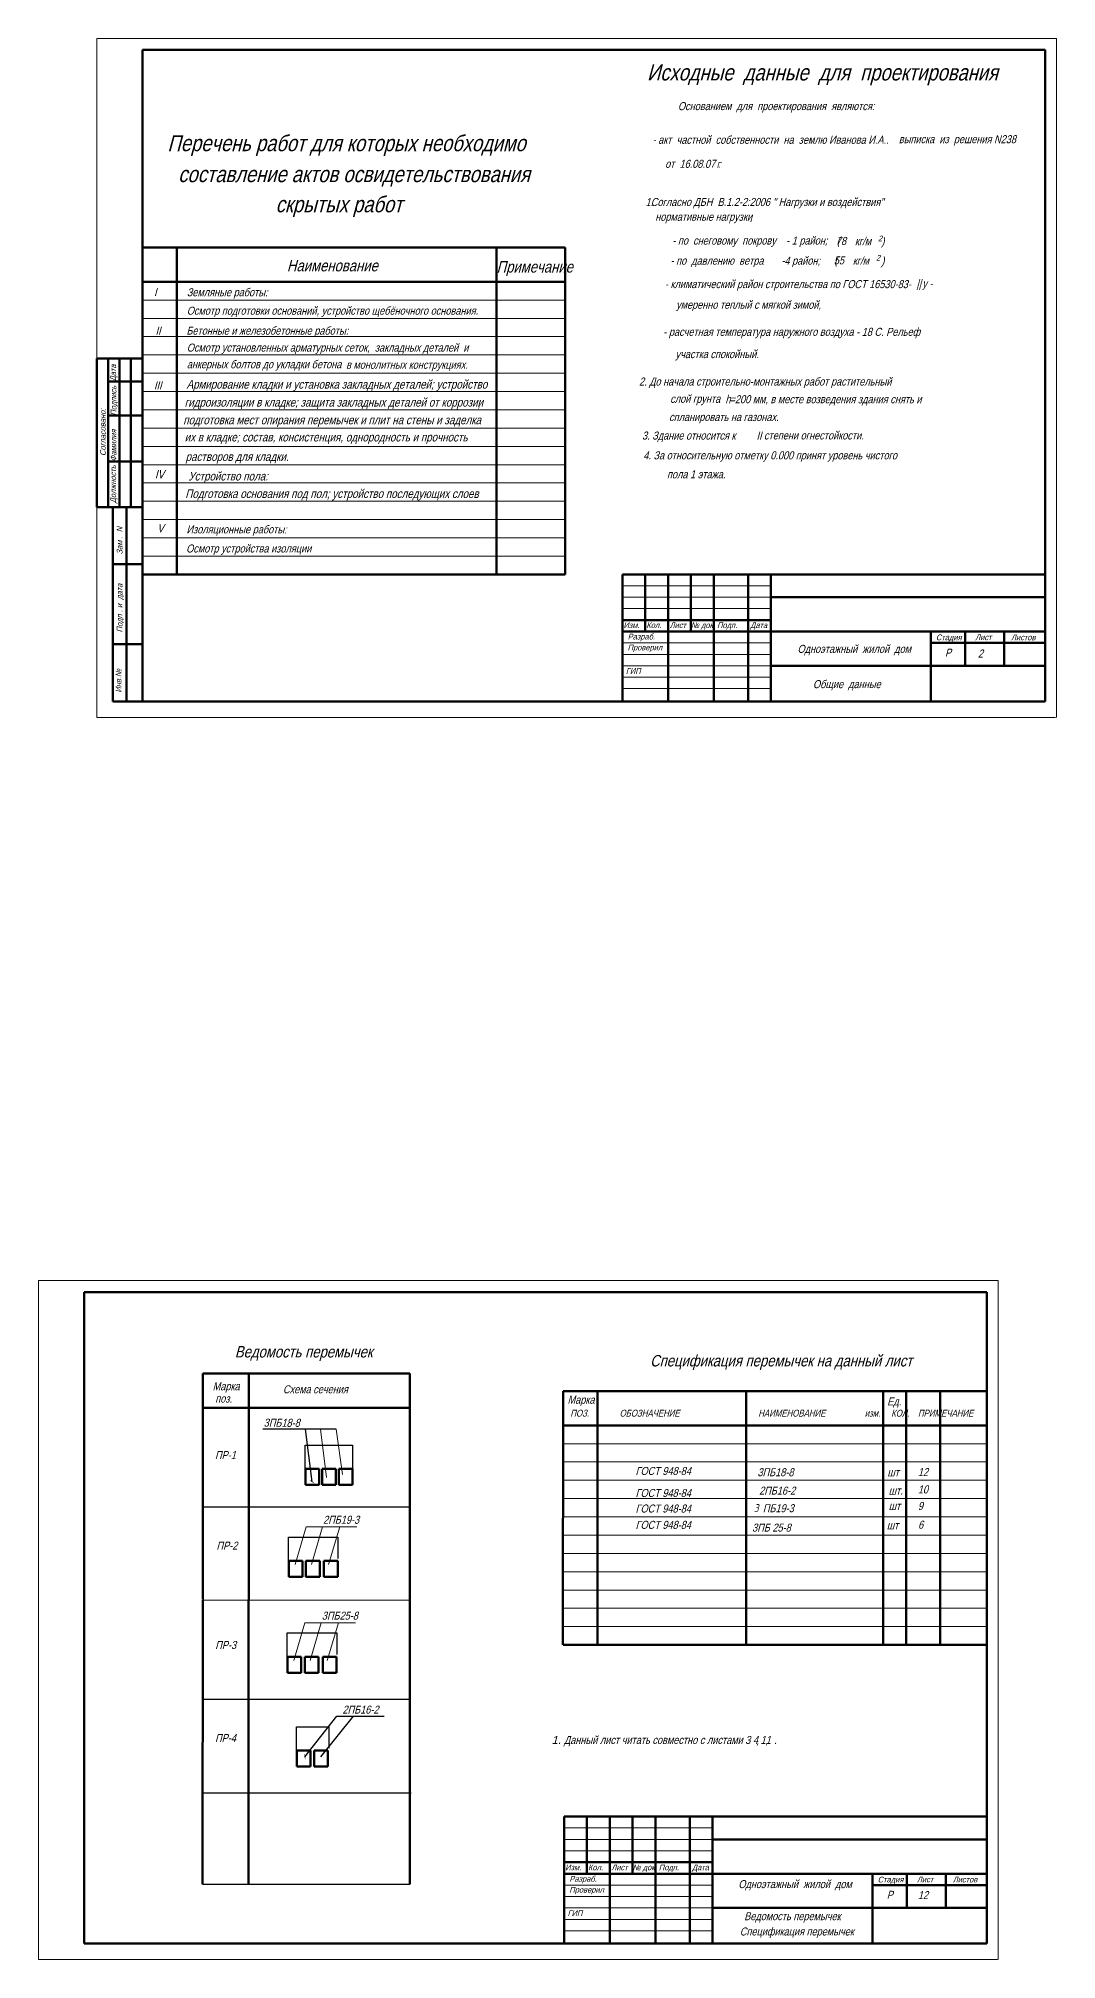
# Model space of a CAD drawing. Header units: millimetres. Extents: x -1570823 to -1042875, y 1331607 to 1425447.
# Drawn here: x -1471994 to -1427444, y 1331762 to 1415800 of the extents above; entities that cross this region are included whole.
import ezdxf
from ezdxf.enums import TextEntityAlignment as Align

# ---------------------------------------------------------------- set-up
doc = ezdxf.new("R2010")
doc.units = ezdxf.units.MM
for name, color, linetype, lineweight in [('линии', 7, 'Continuous', 25), ('проект', 7, 'Continuous', 50), ('Разм.', 7, 'Continuous', 15), ('размер', 7, 'Continuous', 15), ('разрыв', 242, 'РАЗРЫВ', 15), ('стены', 7, 'Continuous', 50), ('существ.', 7, 'Continuous', 15), ('толстая', 7, 'Continuous', 50), ('тонкая', 7, 'Continuous', 15)]:
    doc.layers.add(name, color=color, linetype=linetype, lineweight=lineweight)
doc.styles.get("Standard").update_dxf_attribs({"font": 'ARIALN.TTF', "oblique": 15, "height": 350})
doc.styles.add('гост', font='', dxfattribs={"oblique": 15, "height": 350})
doc.styles.get('гост').set_extended_font_data('GOST type A')
doc.linetypes.add('РАЗРЫВ', pattern='A,40,-0.01,[138,ltypeshp.shx,S=0.6,R=0,X=0,Y=0.25],-2.7,1', length=43.71)
doc.dimstyles.new('50', dxfattribs={"dimtxt": 175, "dimasz": 150, "dimexe": 1.25, "dimexo": 50, "dimgap": 50, "dimtad": 1, "dimdec": 0, "dimrnd": 5, "dimtxsty": 'Standard', "dimblk": 'ARCHTICK', "dimcen": 250, "dimclrd": 256, "dimaunit": 1, "dimadec": 1, "dimazin": 0, "dimtfac": 1, "dimtdec": 0, "dimtmove": 0, "dimatfit": 3, "dimldrblk": 'ARCHTICK', "dimfxl": 1, "dimarcsym": 0})

# ---------------------------------------------------------------- blocks, each defined once
blk = doc.blocks.new('_ArchTick')
at = {"color": 0, "linetype": 'ByBlock', "lineweight": 0, "const_width": 0.15}
blk.add_lwpolyline([(-0.5, -0.5), (0.5, 0.5)], dxfattribs=at)

msp = doc.modelspace()

# ---------------------------------------------------------------- linework, layer by layer
at = {"lineweight": 50}
for p, q in [((-1469444.1, 1395299.7), (-1467444.1, 1395299.7)), ((-1467444.1, 1386800.3), (-1467444.1, 1392300.3))]:
    msp.add_line(p, q, dxfattribs=at)
at = {"lineweight": 0}
for p, q in [((-1446444.1, 1391857.7), (-1439944.1, 1391857.7)), ((-1446444.1, 1391357.7), (-1439944.1, 1391357.7)), ((-1446444.1, 1390857.7), (-1439944.1, 1390857.7)), ((-1446444.1, 1389357.7), (-1439944.1, 1389357.7)), ((-1446444.1, 1388857.7), (-1439944.1, 1388857.7)), ((-1446444.1, 1388357.7), (-1439944.1, 1388357.7)), ((-1446444.1, 1387857.7), (-1439944.1, 1387857.7)), ((-1446444.1, 1387357.7), (-1439944.1, 1387357.7)), ((-1449032.2, 1354328.2), (-1430532.2, 1354328.2)), ((-1449032.2, 1353528.2), (-1430532.2, 1353528.2)), ((-1449032.2, 1352728.2), (-1430532.2, 1352728.2)), ((-1449032.2, 1351928.2), (-1430532.2, 1351928.2)), ((-1449032.2, 1351128.2), (-1430532.2, 1351128.2)), ((-1449032.2, 1350328.2), (-1430532.2, 1350328.2)), ((-1449032.2, 1349528.2), (-1430532.2, 1349528.2)), ((-1449032.2, 1348728.2), (-1430532.2, 1348728.2)), ((-1449032.2, 1347928.2), (-1430532.2, 1347928.2)), ((-1449032.2, 1347128.2), (-1430532.2, 1347128.2)), ((-1449032.2, 1346328.2), (-1430532.2, 1346328.2)), ((-1448993.9, 1337519.7), (-1442493.9, 1337519.7)), ((-1448993.9, 1337019.7), (-1442493.9, 1337019.7)), ((-1448993.9, 1336519.7), (-1442493.9, 1336519.7)), ((-1448993.9, 1335019.7), (-1442493.9, 1335019.7)), ((-1448993.9, 1334519.7), (-1442493.9, 1334519.7)), ((-1448993.9, 1334019.7), (-1442493.9, 1334019.7)), ((-1448993.9, 1333519.7), (-1442493.9, 1333519.7)), ((-1448993.9, 1333019.7), (-1442493.9, 1333019.7))]:
    msp.add_line(p, q, dxfattribs=at)
at = {"lineweight": 15}
msp.add_line((-1446509.6, 1331762.4), (-1471993.9, 1331762.4), dxfattribs=at)
at = {"layer": 'линии'}
for p, q in [((-1458967, 1354962.7), (-1462174.5, 1354962.7)), ((-1460011.9, 1352663.6), (-1460307.2, 1354962.7)), ((-1460325.9, 1353228.2), (-1460325.9, 1354264.3)), ((-1460325.9, 1354264.3), (-1458246, 1354264.3)), ((-1458246, 1354264.3), (-1458245.5, 1353224.4)), ((-1464794.9, 1351567), (-1455736.7, 1351567)), ((-1461055.8, 1349208.9), (-1461055.8, 1350245)), ((-1461055.8, 1350245), (-1458889.7, 1350245)), ((-1458889.7, 1350245), (-1458889.7, 1349306.9)), ((-1461109.9, 1345013), (-1461109.9, 1346049.1)), ((-1461109.9, 1346049.1), (-1458943.8, 1346049.1)), ((-1458943.8, 1346049.1), (-1458943.8, 1345111)), ((-1464801.5, 1343152.2), (-1455743.2, 1343152.2)), ((-1459632.8, 1340634.3), (-1458202.5, 1342414.5)), ((-1460697.4, 1340914.3), (-1460697.4, 1341950.5)), ((-1460697.4, 1341950.5), (-1459282.6, 1341950.5)), ((-1459282.6, 1341950.5), (-1459282.6, 1341012.4)), ((-1464806.2, 1339063), (-1455686.6, 1339063)), ((-1464809.4, 1335063), (-1455742.1, 1335063.2))]:
    msp.add_line(p, q, dxfattribs=at)
at = {"layer": 'проект'}
for p, q in [((-1467444.1, 1386800.3), (-1467444.1, 1415300.3)), ((-1427944.1, 1415300.3), (-1467444.1, 1415300.3)), ((-1427944.1, 1415300.3), (-1427944.1, 1386800.3)), ((-1467444.1, 1406654.4), (-1448944.1, 1406654.4)), ((-1465944.1, 1392354.4), (-1465944.1, 1406654.4)), ((-1451944.1, 1406654.4), (-1451944.1, 1392354.4)), ((-1448944.1, 1406654.4), (-1448944.1, 1392354.4)), ((-1448944.1, 1405154.4), (-1467444.1, 1405154.4)), ((-1448944.1, 1392354.4), (-1467444.1, 1392354.4)), ((-1448944.1, 1392354.4), (-1467444.1, 1392354.4)), ((-1446444.1, 1392357.7), (-1427944.1, 1392357.7)), ((-1446444.1, 1386857.7), (-1446444.1, 1392357.7)), ((-1445444.1, 1389857.7), (-1445444.1, 1392357.7)), ((-1444444.1, 1386857.7), (-1444444.1, 1392357.7)), ((-1443444.1, 1389857.7), (-1443444.1, 1392357.7)), ((-1442444.1, 1386857.7), (-1442444.1, 1392357.7)), ((-1440944.1, 1386857.7), (-1440944.1, 1392357.7)), ((-1439944.1, 1386857.7), (-1439944.1, 1392357.7)), ((-1439944.1, 1391357.7), (-1427944.1, 1391357.7)), ((-1446444.1, 1390357.7), (-1439944.1, 1390357.7)), ((-1446444.1, 1389857.7), (-1439944.1, 1389857.7)), ((-1439944.1, 1389857.7), (-1427944.1, 1389857.7)), ((-1432944.1, 1386857.7), (-1432944.1, 1389857.7)), ((-1432944.1, 1389357.7), (-1427944.1, 1389357.7)), ((-1431444.1, 1388357.7), (-1431444.1, 1389857.7)), ((-1429744.1, 1388357.7), (-1429744.1, 1389857.7)), ((-1439944.1, 1388357.7), (-1427944.1, 1388357.7)), ((-1427944.1, 1386800.3), (-1467444.1, 1386800.3)), ((-1464795.7, 1357392.6), (-1455742.6, 1357392.6)), ((-1464793.1, 1357393.2), (-1464793.1, 1347507.3)), ((-1462793.1, 1357393.2), (-1462793.1, 1347507.3)), ((-1449052.7, 1345535.7), (-1449032.2, 1356628.2)), ((-1449032.2, 1356628.2), (-1430532.2, 1356628.2)), ((-1447532.2, 1345519), (-1447532.2, 1356628.2)), ((-1441032.2, 1345519), (-1441032.2, 1356628.2)), ((-1435032.2, 1345535.7), (-1435032.2, 1356628.2)), ((-1434032.2, 1345521.1), (-1434032.2, 1356628.2)), ((-1432532.2, 1345531.1), (-1432532.2, 1356628.2)), ((-1464795.7, 1355892.6), (-1455742.6, 1355892.6)), ((-1449032.2, 1355128.2), (-1430532.2, 1355128.2)), ((-1464799.7, 1347477.8), (-1464809.4, 1335063)), ((-1462799.7, 1347477.8), (-1462799.7, 1335063)), ((-1449032.2, 1345528.2), (-1430532.2, 1345528.2))]:
    msp.add_line(p, q, dxfattribs=at)
at = {"layer": 'проект', "lineweight": 50}
for p, q in [((-1469444.1, 1395299.7), (-1469444.1, 1401799.7)), ((-1469444.1, 1401799.7), (-1467444.1, 1401799.7)), ((-1468944.1, 1395299.7), (-1468944.1, 1401799.7)), ((-1468444.1, 1395299.7), (-1468444.1, 1401799.7)), ((-1467944.1, 1395299.7), (-1467944.1, 1401799.7)), ((-1468944.1, 1400799.7), (-1467444.1, 1400799.7)), ((-1468944.1, 1399299.7), (-1467444.1, 1399299.7)), ((-1468944.1, 1397299.7), (-1467444.1, 1397299.7)), ((-1468744.1, 1386799.7), (-1468744.1, 1395299.7)), ((-1468144.1, 1386799.7), (-1468144.1, 1395299.7)), ((-1468744.1, 1392799.7), (-1467444.1, 1392799.7)), ((-1468744.1, 1389299.7), (-1467444.1, 1389299.7)), ((-1467444.1, 1386799.7), (-1468744.1, 1386799.7)), ((-1430493.9, 1360962.4), (-1430493.9, 1332462.4)), ((-1448993.9, 1338019.7), (-1430493.9, 1338019.7)), ((-1448993.9, 1332519.7), (-1448993.9, 1338019.7)), ((-1447993.9, 1335519.7), (-1447993.9, 1338019.7)), ((-1446993.9, 1332519.7), (-1446993.9, 1338019.7)), ((-1445993.9, 1335519.7), (-1445993.9, 1338019.7)), ((-1444993.9, 1332519.7), (-1444993.9, 1338019.7)), ((-1443493.9, 1332519.7), (-1443493.9, 1338019.7)), ((-1442493.9, 1332519.7), (-1442493.9, 1338019.7)), ((-1442493.9, 1337019.7), (-1430493.9, 1337019.7)), ((-1448993.9, 1336019.7), (-1442493.9, 1336019.7)), ((-1448993.9, 1335519.7), (-1442493.9, 1335519.7)), ((-1442493.9, 1335519.7), (-1430493.9, 1335519.7)), ((-1435493.9, 1332519.7), (-1435493.9, 1335519.7)), ((-1433993.9, 1334019.7), (-1433993.9, 1335519.7)), ((-1432293.9, 1334019.7), (-1432293.9, 1335519.7)), ((-1435493.9, 1335019.7), (-1430493.9, 1335019.7)), ((-1442493.9, 1334019.7), (-1430493.9, 1334019.7))]:
    msp.add_line(p, q, dxfattribs=at)
at = {"layer": 'проект', "lineweight": 60}
for p, q in [((-1469993.9, 1332462.4), (-1469993.9, 1360962.4)), ((-1430493.9, 1360962.4), (-1469993.9, 1360962.4)), ((-1430493.9, 1332462.4), (-1469993.9, 1332462.4))]:
    msp.add_line(p, q, dxfattribs=at)
at = {"layer": 'проект', "ltscale": 25}
msp.add_line((-1455742.6, 1357392.6), (-1455742.1, 1335063.2), dxfattribs=at)
at = {"layer": 'проект', "lineweight": 15}
msp.add_line((-1464799.7, 1347477.8), (-1455726.2, 1347477.8), dxfattribs=at)
at = {"layer": 'Разм.', "ltscale": 25}
for p, q in [((-1459656.2, 1354962.7), (-1459385.4, 1352853.3)), ((-1458967, 1354962.7), (-1458695.8, 1352985.5))]:
    msp.add_line(p, q, dxfattribs=at)
at = {"layer": 'размер'}
for p, q in [((-1469444.1, 1386100.3), (-1469444.1, 1415800.3)), ((-1427444.1, 1415800.3), (-1469444.1, 1415800.3)), ((-1469444.1, 1386300.3), (-1469444.1, 1415521.7)), ((-1427444.1, 1415800.3), (-1427444.1, 1386100.3)), ((-1443959.8, 1386100.3), (-1469444.1, 1386100.3)), ((-1427484.7, 1386100.3), (-1469444.1, 1386100.3)), ((-1471993.9, 1331762.4), (-1471993.9, 1361462.4)), ((-1429993.9, 1361462.4), (-1471993.9, 1361462.4)), ((-1429993.9, 1361462.4), (-1429993.9, 1331762.4)), ((-1471993.9, 1331962.4), (-1471993.9, 1361183.7)), ((-1430034.5, 1331762.4), (-1471993.9, 1331762.4))]:
    msp.add_line(p, q, dxfattribs=at)
at = {"layer": 'разрыв', "color": 3}
for p, q in [((-1455736.7, 1351567), (-1455736.7, 1351619.5)), ((-1455736.7, 1351619.5), (-1455736.7, 1351553.8))]:
    msp.add_line(p, q, dxfattribs=at)
at = {"layer": 'стены'}
for p, q in [((-1460313.3, 1353224.4), (-1460313.3, 1352524.4)), ((-1459713.3, 1353224.4), (-1460313.3, 1353224.4)), ((-1459713.3, 1352524.4), (-1459713.3, 1353224.4)), ((-1459577.7, 1353224.4), (-1459577.7, 1352524.4)), ((-1458977.7, 1353224.4), (-1459577.7, 1353224.4)), ((-1458977.7, 1352524.4), (-1458977.7, 1353224.4)), ((-1458845.5, 1353224.4), (-1458845.5, 1352524.4)), ((-1458245.5, 1353224.4), (-1458845.5, 1353224.4)), ((-1458245.5, 1352524.4), (-1458245.5, 1353224.4)), ((-1460313.3, 1352524.4), (-1459713.3, 1352524.4)), ((-1459577.7, 1352524.4), (-1458977.7, 1352524.4)), ((-1458845.5, 1352524.4), (-1458245.5, 1352524.4)), ((-1461043.2, 1349205.1), (-1461043.2, 1348505.1)), ((-1460443.2, 1349205.1), (-1461043.2, 1349205.1)), ((-1460443.2, 1348505.1), (-1460443.2, 1349205.1)), ((-1459686.8, 1349205.1), (-1460286.8, 1349205.1)), ((-1460286.8, 1349205.1), (-1460286.8, 1348505.1)), ((-1459686.8, 1348505.1), (-1459686.8, 1349205.1)), ((-1458898.2, 1349205.1), (-1459498.2, 1349205.1)), ((-1459498.2, 1349205.1), (-1459498.2, 1348505.1)), ((-1458898.2, 1348505.1), (-1458898.2, 1349205.1)), ((-1461043.2, 1348505.1), (-1460443.2, 1348505.1)), ((-1460286.8, 1348505.1), (-1459686.8, 1348505.1)), ((-1459498.2, 1348505.1), (-1458898.2, 1348505.1)), ((-1461097.3, 1345009.2), (-1461097.3, 1344309.2)), ((-1460497.3, 1345009.2), (-1461097.3, 1345009.2)), ((-1460497.3, 1344309.2), (-1460497.3, 1345009.2)), ((-1459740.9, 1345009.2), (-1460340.9, 1345009.2)), ((-1460340.9, 1345009.2), (-1460340.9, 1344309.2)), ((-1459740.9, 1344309.2), (-1459740.9, 1345009.2)), ((-1458952.3, 1345009.2), (-1459552.3, 1345009.2)), ((-1459552.3, 1345009.2), (-1459552.3, 1344309.2)), ((-1458952.3, 1344309.2), (-1458952.3, 1345009.2)), ((-1461097.3, 1344309.2), (-1460497.3, 1344309.2)), ((-1460340.9, 1344309.2), (-1459740.9, 1344309.2)), ((-1459552.3, 1344309.2), (-1458952.3, 1344309.2)), ((-1460684.8, 1340910.6), (-1460684.8, 1340210.6)), ((-1460084.8, 1340910.6), (-1460684.8, 1340910.6)), ((-1460084.8, 1340210.6), (-1460084.8, 1340910.6)), ((-1459328.4, 1340910.6), (-1459928.4, 1340910.6)), ((-1459928.4, 1340910.6), (-1459928.4, 1340210.6)), ((-1459328.4, 1340210.6), (-1459328.4, 1340910.6)), ((-1460684.8, 1340210.6), (-1460084.8, 1340210.6)), ((-1459928.4, 1340210.6), (-1459328.4, 1340210.6))]:
    msp.add_line(p, q, dxfattribs=at)
at = {"layer": 'стены', "lineweight": 5}
for p, q in [((-1460766.9, 1349047.4), (-1460277.3, 1350694.3)), ((-1460277.3, 1350694.3), (-1458067.2, 1350694.3)), ((-1460050.7, 1349047.4), (-1459561.1, 1350694.3)), ((-1459298.3, 1349047.4), (-1458808.6, 1350694.3)), ((-1460821.1, 1344851.5), (-1460331.4, 1346498.3)), ((-1460331.4, 1346498.3), (-1458121.3, 1346498.3)), ((-1460104.8, 1344851.5), (-1459615.2, 1346498.3)), ((-1459352.4, 1344851.5), (-1458862.7, 1346498.3))]:
    msp.add_line(p, q, dxfattribs=at)
at = {"layer": 'толстая'}
msp.add_line((-1467444.1, 1392354.4), (-1467444.1, 1406654.4), dxfattribs=at)
at = {"layer": 'тонкая'}
for p, q in [((-1448944.1, 1404354.4), (-1467444.1, 1404354.4)), ((-1448944.1, 1403554.4), (-1467444.1, 1403554.4)), ((-1448944.1, 1402754.4), (-1467444.1, 1402754.4)), ((-1448944.1, 1401954.4), (-1467444.1, 1401954.4)), ((-1448944.1, 1401154.4), (-1467444.1, 1401154.4)), ((-1448944.1, 1400354.4), (-1467444.1, 1400354.4)), ((-1448944.1, 1399554.4), (-1467444.1, 1399554.4)), ((-1448944.1, 1398754.4), (-1467444.1, 1398754.4)), ((-1448944.1, 1397954.4), (-1467444.1, 1397954.4)), ((-1448944.1, 1397154.4), (-1467444.1, 1397154.4)), ((-1448944.1, 1396354.4), (-1467444.1, 1396354.4)), ((-1448944.1, 1395554.4), (-1467444.1, 1395554.4)), ((-1448944.1, 1394754.4), (-1467444.1, 1394754.4)), ((-1448944.1, 1393954.4), (-1467444.1, 1393954.4)), ((-1448944.1, 1393154.4), (-1467444.1, 1393154.4))]:
    msp.add_line(p, q, dxfattribs=at)

# ---------------------------------------------------------------- block references
at = {"layer": 'линии', "xscale": 149.9999999999987, "yscale": 149.9999999999987, "zscale": 149.9999999999987, "rotation": 277.3188112064972}
msp.add_blockref('_ArchTick', (-1460011.9, 1352663.6), dxfattribs=at)

# ---------------------------------------------------------------- texts
at = {"oblique": 15}
for s, height, p in [('Перечень работ для которых необходимо ', 700, (-1466347.2, 1410867.8)), ('составление актов освидетельствования', 700, (-1465878.1, 1409512.9)), ('скрытых работ', 700, (-1461615.3, 1408195)), ('в монолитных конструкциях.', 350, (-1458532.2, 1401350.2)), ('Изм.', 250, (-1446393.3, 1390008)), ('Кол.', 250, (-1445393.3, 1390008)), ('Лист', 250, (-1444371.8, 1390008)), ('№ док.', 250, (-1443443.5, 1390008)), ('Подп.', 250, (-1442297.7, 1390008)), ('Дата', 250, (-1440844.1, 1390008)), ('Разраб.', 250, (-1446208.4, 1389508)), ('Стадия', 250, (-1432720, 1389474.9)), ('Лист', 250, (-1431003, 1389479.6)), ('Листов', 250, (-1429434.6, 1389474.9)), ('Марка', 350, (-1448842.3, 1356076.5)), ('ПОЗ.              ОБОЗНАЧЕНИЕ                                    НАИМЕНОВАНИЕ                  изм.     КОЛ.    ПРИМЕЧАНИЕ', 300, (-1448720, 1355513.7)), ('Ед.', 350, (-1434856.1, 1356000.9)), ('ГОСТ 948-84', 350, (-1445863.6, 1352960.5)), ('шт', 350, (-1434846.5, 1352903.6)), ('12', 350, (-1433513.4, 1352911.9)), ('ГОСТ 948-84', 350, (-1445863.6, 1351997.8)), ('шт.', 350, (-1434789.1, 1352101.3)), ('10', 350, (-1433513.4, 1352155)), ('ГОСТ 948-84', 350, (-1445863.6, 1351317.4)), ('шт', 350, (-1434789.1, 1351431.7)), ('9', 350, (-1433513.4, 1351431.6)), ('ГОСТ 948-84', 350, (-1445863.6, 1350603.7)), ('3ПБ 25-8', 350, (-1440764.5, 1350482.5)), ('шт', 350, (-1434871.7, 1350585.4)), ('6', 350, (-1433502.3, 1350609.8)), ('Изм.', 250, (-1448943.1, 1335670)), ('Разраб.', 250, (-1448758.2, 1335170)), ('Кол.', 250, (-1447943.1, 1335670)), ('Лист', 250, (-1446921.7, 1335670)), ('№ док.', 250, (-1445993.3, 1335670)), ('Подп.', 250, (-1444847.5, 1335670)), ('Дата', 250, (-1443393.9, 1335670)), ('Стадия', 250, (-1435269.8, 1335136.9)), ('Лист', 250, (-1433552.8, 1335141.6)), ('Листов', 250, (-1431984.5, 1335136.9))]:
    msp.add_text(s, height=height, dxfattribs=at).set_placement(p)
for s, p in [('Дата  ', (-1468594.7, 1400799.7)), ('Подпись   ', (-1468579.9, 1399299.7)), ('Фамилия  ', (-1468582.1, 1397299.7)), ('Должность  ', (-1468594.7, 1395466.5)), ('Зам .  N', (-1468315.3, 1393229.4)), ('Подп . и  дата', (-1468315.3, 1389817.7))]:
    msp.add_text(s, height=250, rotation=90, dxfattribs=at).set_placement(p)
msp.add_text('Согласовано:', height=250, rotation=90, dxfattribs=at).set_placement((-1469175.3, 1398572.7), align=Align.MIDDLE)
at = {"lineweight": 70, "oblique": 15}
for p in [(-1446212.8, 1389031.4), (-1448762.7, 1334693.4)]:
    msp.add_text('Проверил', height=250, dxfattribs=at).set_placement(p)
at = {"layer": 'линии', "oblique": 15}
for s, height, p in [('Спецификация перемычек на данный лист', 500, (-1445227, 1357708.6)), ('Спецификация перемычек', 350, (-1441302.9, 1332815.8))]:
    msp.add_text(s, height=height, dxfattribs=at).set_placement(p)
at = {"layer": 'линии', "char_height": 350}
for s, insert, attachment_point in [('\\PПБ18-8', (-1460557.2, 1355062.7), 9), ('3ПБ18-8', (-1438954.4, 1352901), 9), ('2ПБ16-2', (-1438880.4, 1352094.8), 9), ('\\PПБ19-3', (-1438941.5, 1351325.9), 9), ('2ПБ19-3', (-1457960, 1350821.5), 9), ('3ПБ25-8', (-1458014.1, 1346625.6), 9), ('2ПБ16-2', (-1458690.4, 1342514.5), 7)]:
    msp.add_mtext(s, dxfattribs=dict(at, insert=insert, attachment_point=attachment_point))
at = {"layer": 'линии', "insert": (-1449890.1, 1341543.8), "char_height": 350, "width": 17796.464, "attachment_point": 1}
msp.add_mtext('\\pi350;{\\fArial|b0|i0|c204|p32;1. }Данный лист читать совместно с листами 3 4 11{\\fArial|b0|i0|c204|p32; .}', dxfattribs=at)
at = {"layer": 'проект', "ltscale": 10, "oblique": 15}
for s, height, p in [('Исходные  данные  для  проектирования ', 700, (-1445366, 1413959.8)), ('Основанием  для  проектирования  являются:', 350, (-1444011.2, 1412663.8)), ('- по  снеговому  покрову    - 1 район;', 350, (-1444256, 1406783.2)), ('     78', 350, (-1437655.1, 1406766.6)), ('кг/м', 350, (-1436268.8, 1406753.9)), ('2', 250, (-1435255.6, 1406924.1)), ('- по  давлению  ветра       -4 район;', 350, (-1444335.6, 1405903)), ('     55', 350, (-1437748, 1405917.2)), ('кг/м', 350, (-1436361.7, 1405904.4)), ('2', 250, (-1435348.5, 1406074.7))]:
    msp.add_text(s, height=height, dxfattribs=at).set_placement(p)
at = {"layer": 'проект', "oblique": 15}
msp.add_text('II', height=350, dxfattribs=at).set_placement((-1440571.4, 1398254.8))
at = {"layer": 'проект', "lineweight": 9, "ltscale": 10, "oblique": 15}
msp.add_text('2', height=350, dxfattribs=at).set_placement((-1430884.3, 1388719.4))
at = {"layer": 'проект', "oblique": 15}
msp.add_text('Инв.№', height=250, rotation=90, dxfattribs=at).set_placement((-1468359.2, 1387182))
at = {"layer": 'проект', "lineweight": 30, "ltscale": 10, "oblique": 15}
msp.add_text('Общие  данные', height=350, dxfattribs=at).set_placement((-1438102.7, 1387378.9))
at = {"layer": 'проект', "lineweight": 5, "ltscale": 25, "oblique": 15}
msp.add_text('12', height=350, dxfattribs=at).set_placement((-1433513.2, 1334406.4))
at = {"layer": 'Разм.', "ltscale": 25, "oblique": 15}
msp.add_text('3', height=350, dxfattribs=at).set_placement((-1462136.4, 1355074.6))
at = {"layer": 'размер', "ltscale": 10, "oblique": 15}
msp.add_text('- акт  частной  собственности  на  землю Иванова И.А..', height=350, dxfattribs=at).set_placement((-1445121.9, 1411191.4))
at = {"layer": 'размер', "ltscale": 100, "oblique": 15}
for s, height, p in [('выписка  из  решения N238', 350, (-1434348.2, 1411217)), ('от  16.08.07 .', 350, (-1444570.5, 1410139.6)), ('Г', 250, (-1442315.2, 1410144.9))]:
    msp.add_text(s, height=height, dxfattribs=at).set_placement(p)
at = {"layer": 'размер', "oblique": 15}
for s, height, p in [('гидроизоляции в кладке; защита закладных деталей от коррозии', 375, (-1465594.8, 1399695.4)), ('Армирование кладки и установка закладных деталей; устройство', 375, (-1465513.6, 1400481)), (';', 375, (-1452782.3, 1399675.1)), ('подготовка мест опирания перемычек и плит на стены и заделка', 375, (-1465655.8, 1398922.9)), ('их в кладке; состав, консистенция, однородность и прочность', 375, (-1465594.8, 1398170.8)), ('растворов для кладки.', 375, (-1465554.1, 1397317)), ('IV', 375, (-1466896.4, 1396553.5)), ('Устройство пола:', 375, (-1465432.4, 1396463.4)), ('Подготовка основания под пол; устройство последующих слоев', 375, (-1465567.5, 1395698)), ('V', 375, (-1466797.7, 1394189.8)), ('Одноэтажный  жилой  дом', 350, (-1438779, 1388920.6)), ('Р', 350, (-1432323.6, 1388757.6)), ('ГИП', 250, (-1446288.9, 1388005.1)), ('Р', 350, (-1434873.5, 1334419.6)), ('ГИП', 250, (-1448838.7, 1333667.2))]:
    msp.add_text(s, height=height, dxfattribs=at).set_placement(p)
at = {"layer": 'стены', "oblique": 15}
for s, height, p in [('Ведомость перемычек', 500, (-1463399.6, 1358100)), ('Марка', 350, (-1464368.9, 1356665.9)), (' поз.', 350, (-1464368.9, 1356128.9)), ('Схема сечения', 350, (-1461294.4, 1356534.2)), ('ПР-1', 350, (-1464267.3, 1353655.5)), ('ПР-2', 350, (-1464203, 1349692.7)), ('ПР-3', 350, (-1464256.2, 1345349.1)), ('ПР-4', 350, (-1464263.6, 1341280.7)), ('Ведомость перемычек', 350, (-1441111.7, 1333485.3))]:
    msp.add_text(s, height=height, dxfattribs=at).set_placement(p)
at = {"layer": 'стены', "style": 'гост', "oblique": 15}
for s, p in [('3', (-1440687.5, 1351335.6)), (',', (-1440569.5, 1341201.6)), (',', (-1440174.5, 1341195.7)), ('.', (-1437028.6, 1333492.4)), ('.', (-1436651.3, 1332803.4))]:
    msp.add_text(s, height=350, dxfattribs=at).set_placement(p)
at = {"layer": 'существ.', "oblique": 15}
for s, p in [('    Согласно ДБН  В.1.2-2:2006 \'\' Нагрузки и воздействия" ', (-1445644.2, 1408469.9)), ('нормативные нагрузки', (-1445003.7, 1407823.3)), (':', (-1440878, 1407776.6)), ('     - климатический район строительства по ГОСТ 16530-83-', (-1445137.8, 1404878.1)), ('|| ', (-1433570.9, 1404909.5)), ('у - ', (-1433314.5, 1404909.5)), ('умеренно теплый с мягкой зимой,', (-1444092.7, 1403975.4)), ('   - расчетная температура наружного воздуха - 18 С. Рельеф ', (-1444987.9, 1402790.3)), ('участка спокойный.', (-1444116.8, 1401815.9)), ('     2. До начала строительно-монтажных работ растительный ', (-1446268.6, 1400616.2)), ('слой грунта  ', (-1444351.5, 1399860.6)), ('h', (-1441934.9, 1399842.2)), ('=200 мм, в месте возведения здания снять и ', (-1441752, 1399842.2)), ('спланировать на газонах.', (-1444399.9, 1399063.1)), ('     3. Здание относится к ', (-1446138.5, 1398252.1)), (' степени огнестойкости.', (-1440359.5, 1398258.6)), ('     4. За относительную отметку 0.000 принят уровень чистого ', (-1446084.5, 1397388.1)), ('пола 1 этажа.  ', (-1444490.6, 1396558.8))]:
    msp.add_text(s, height=350, dxfattribs=at).set_placement(p)
at = {"layer": 'толстая', "oblique": 15}
for s, height, p in [('Наименование', 500, (-1461119.9, 1405611)), ('Примечание', 500, (-1451944.1, 1405559.2)), (' I', 350, (-1467042.3, 1404539.2)), ('Земляные работы:', 350, (-1465499.6, 1404521.7)), ('Осмотр подготовки оснований, устройство щебёночного основания.', 350, (-1465499.6, 1403715.7)), ('II', 350, (-1466867, 1402841.4)), ('Бетонные и железобетонные работы:', 350, (-1465517.2, 1402841.4)), ('Осмотр установленных арматурных сеток,  закладных деталей  и ', 350, (-1465499.6, 1402100.4)), ('анкерных болтов до укладки бетона', 350, (-1465499.6, 1401370.7)), ('III', 350, (-1466937, 1400444.8)), ('Изоляционные работы:', 350, (-1465517, 1394149.9)), ('Осмотр устройства изоляции', 350, (-1465529.3, 1393313.2))]:
    msp.add_text(s, height=height, dxfattribs=at).set_placement(p)
at = {"layer": 'тонкая', "oblique": 15}
for s, p in [('1.', (-1445432, 1408464.6)), ('(', (-1437062.8, 1406775.8)), (')', (-1435113.3, 1406750.8)), ('(', (-1437165.5, 1405917)), (')', (-1435113.3, 1405894.9)), ('Одноэтажный  жилой  дом', (-1441368.1, 1334888.7))]:
    msp.add_text(s, height=350, dxfattribs=at).set_placement(p)

# ---------------------------------------------------------------- leaders
at = {"layer": 'линии', "annotation_type": 0, "has_hookline": 1, "hookline_direction": 0, "text_width": 1827.5}
msp.add_leader([(-1460333.2, 1340634.3), (-1458940.4, 1342414.5), (-1458790.4, 1342414.5)], dimstyle='50', override={"dimgap": 100, "dimtad": 1}, dxfattribs=at)

doc.saveas('drawing.dxf')
